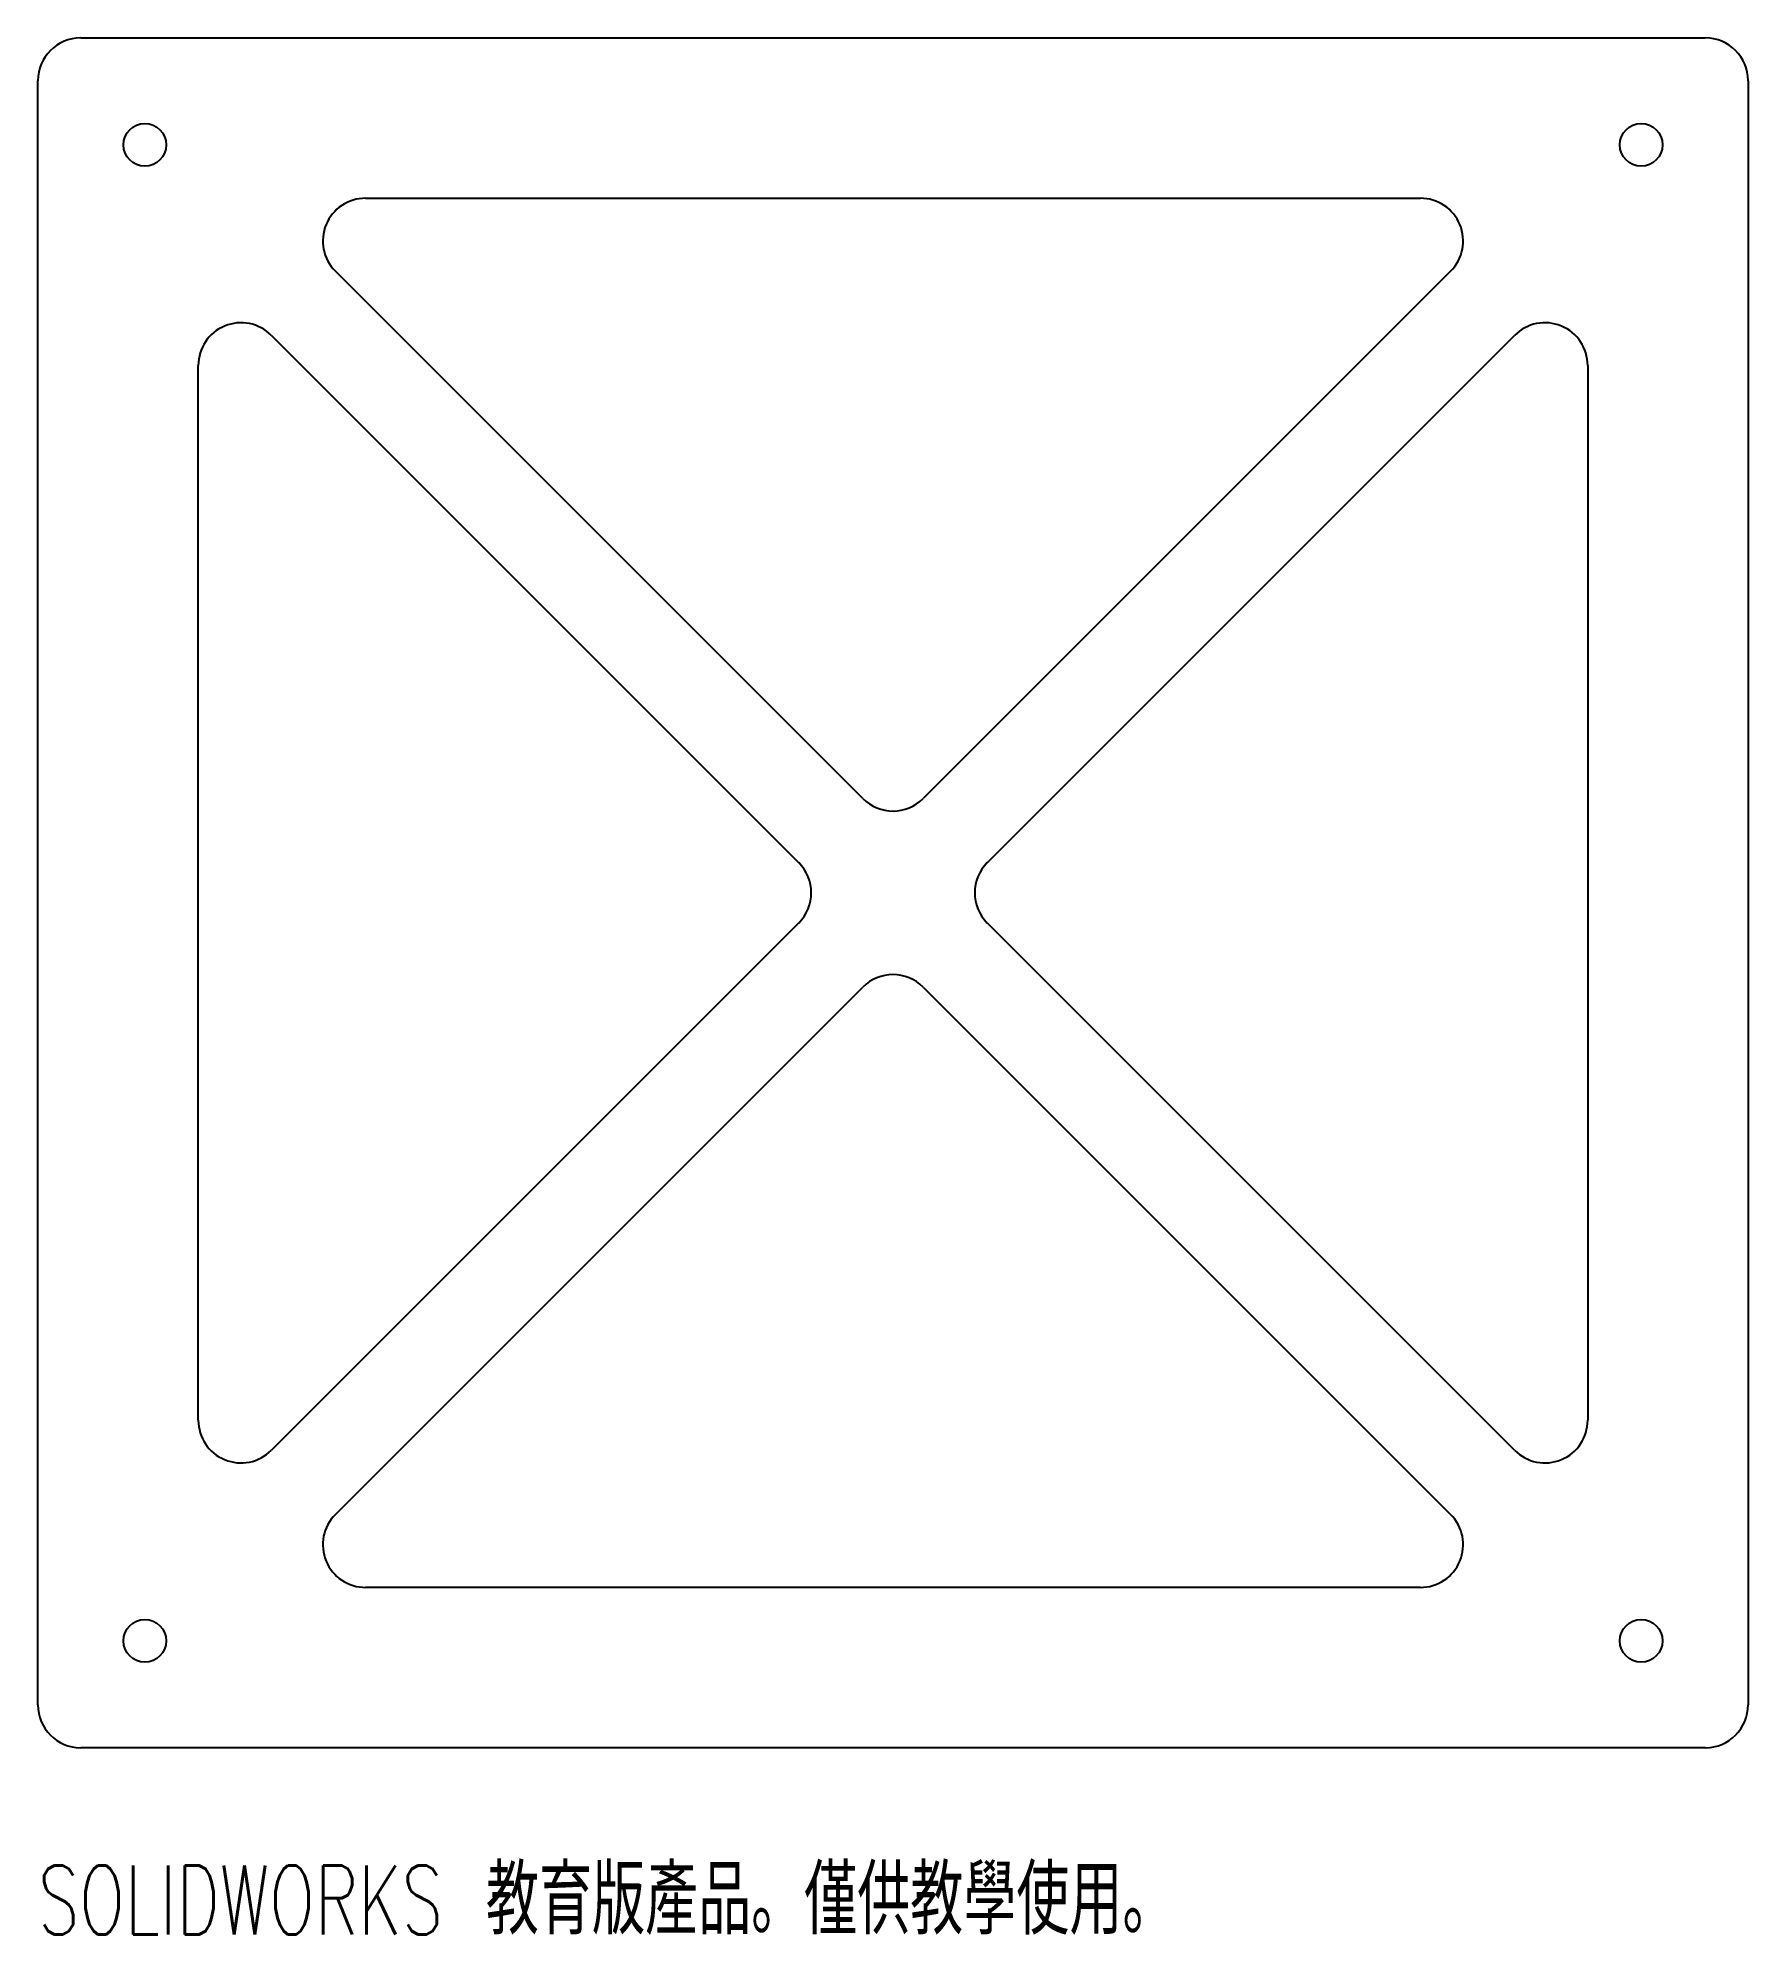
# Paper-space layout '_下視' of a CAD drawing. Header units: millimetres. Extents: x -60 to 60, y -73 to 60.
import ezdxf

# ---------------------------------------------------------------- set-up
doc = ezdxf.new("R2010")
doc.units = ezdxf.units.MM
doc.styles.add('SLDTEXTSTYLE0', font='TXT', dxfattribs={"width": 0.7, "bigfont": 'bigfont'})

psp = doc.layouts.new('_下視')

# ---------------------------------------------------------------- linework, layer by layer
at = {"color": 7, "linetype": 'Continuous', "lineweight": 25}
for p, q in [((-57, 60), (57, 60)), ((-60, -57), (-60, 57)), ((60, 57), (60, -57)), ((-37.01, 48.75), (37.01, 48.75)), ((-2.12, 6.62), (-39.13, 43.63)), ((39.13, 43.63), (2.12, 6.62)), ((-43.63, 39.13), (-6.62, 2.12)), ((6.62, 2.12), (43.63, 39.13)), ((-48.75, -37.01), (-48.75, 37.01)), ((48.75, 37.01), (48.75, -37.01)), ((-6.62, -2.12), (-43.63, -39.13)), ((43.63, -39.13), (6.62, -2.12)), ((-39.13, -43.63), (-2.12, -6.62)), ((2.12, -6.62), (39.13, -43.63)), ((37.01, -48.75), (-37.01, -48.75)), ((57, -60), (-57, -60))]:
    psp.add_line(p, q, dxfattribs=at)
for centre in [(-52.5, 52.5), (52.5, 52.5), (-52.5, -52.5), (52.5, -52.5)]:
    psp.add_circle(centre, 1.5, dxfattribs=at)
for centre, start, end in [((-57, 57), 90, 180), ((57, 57), 0, 90), ((-37.01, 45.75), 90, 225), ((37.01, 45.75), 315, 90), ((-45.75, 37.01), 45, 180), ((45.75, 37.01), 0, 135), ((0, 8.74), 225, 315), ((-8.74, 0), 315, 45), ((8.74, 0), 135, 225), ((0, -8.74), 45, 135), ((-45.75, -37.01), 180, 315), ((45.75, -37.01), 225, 0), ((-37.01, -45.75), 135, 270), ((37.01, -45.75), 270, 45), ((-57, -57), 180, 270), ((57, -57), 270, 0)]:
    psp.add_arc(centre, 3, start, end, dxfattribs=at)

# ---------------------------------------------------------------- texts
at = {"color": 7, "linetype": 'Continuous', "insert": (-60, -68.27), "char_height": 4.8336, "attachment_point": 1, "style": 'SLDTEXTSTYLE0'}
psp.add_mtext('SOLIDWORKS 教育版產品。僅供教學使用。', dxfattribs=at)

doc.saveas('drawing.dxf')
